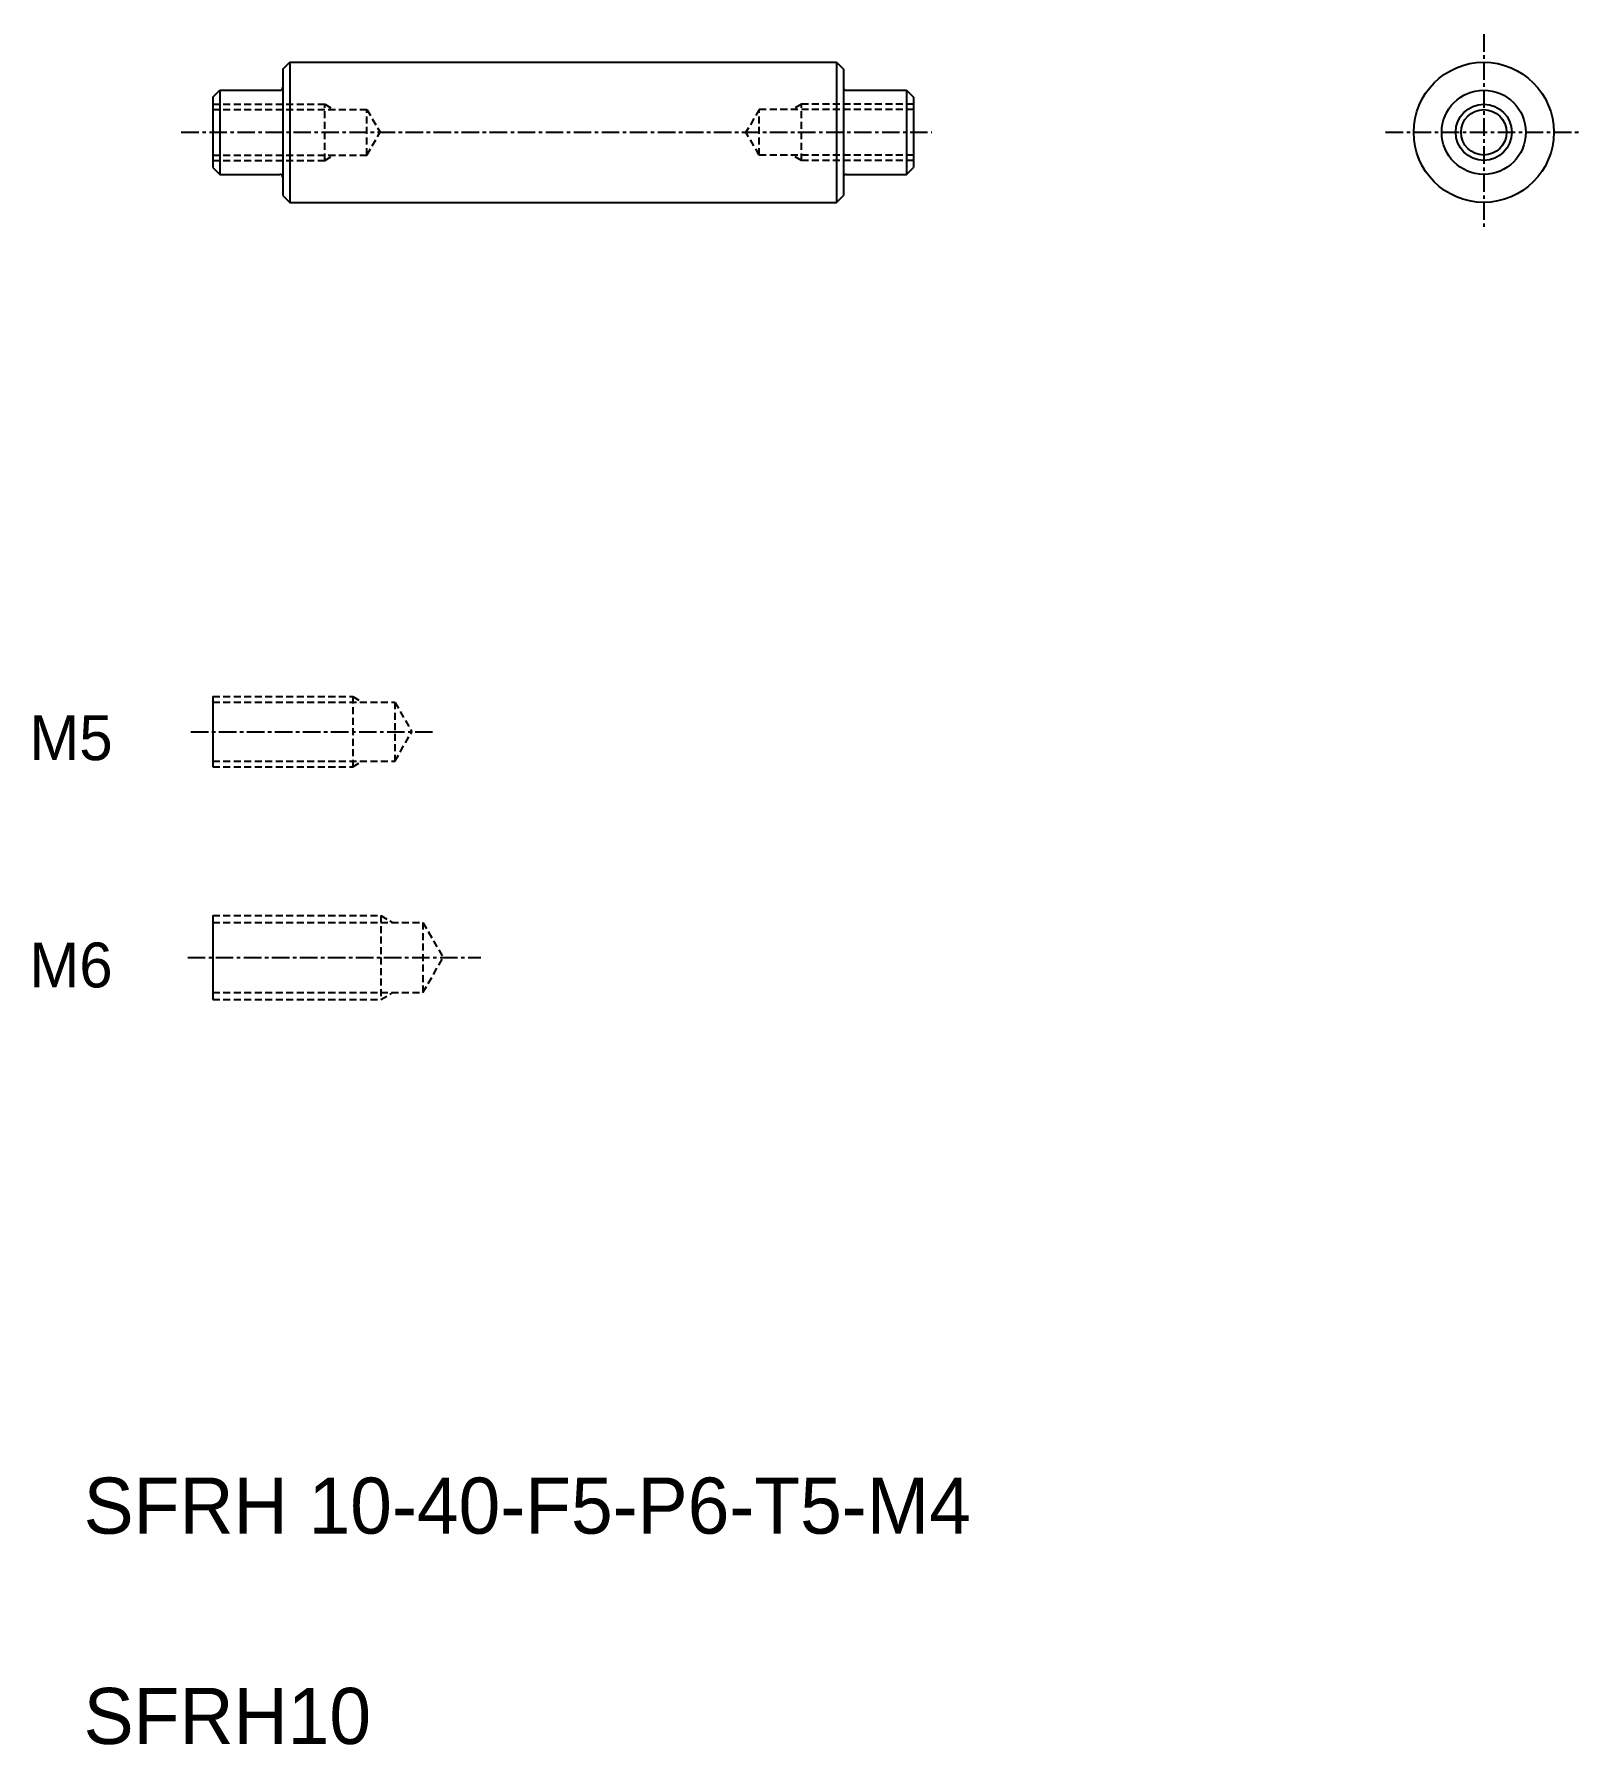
# Model space of a CAD drawing. Extents: x 54 to 165, y 64 to 186.
import ezdxf
from ezdxf.enums import TextEntityAlignment as Align

# ---------------------------------------------------------------- set-up
doc = ezdxf.new("R2010")
doc.units = 0
doc.linetypes.add('CENTER', pattern=[2, 1.25, -0.25, 0.25, -0.25])
doc.linetypes.add('DASHED', pattern=[0.75, 0.5, -0.25])
doc.layers.get('0').update_dxf_attribs({"linetype": 'CONTINUOUS'})
doc.layers.add('CENTER', color=1, linetype='CENTER')

msp = doc.modelspace()

# ---------------------------------------------------------------- linework, layer by layer
at = {"color": 7, "linetype": 'CONTINUOUS'}
for p, q in [((71.82, 183.6), (72.32, 184.1)), ((71.82, 183.6), (71.82, 174.6)), ((72.32, 184.1), (111.32, 184.1)), ((72.32, 184.1), (72.32, 174.1)), ((111.32, 184.1), (111.32, 174.1)), ((111.32, 184.1), (111.82, 183.6)), ((111.82, 183.6), (111.82, 174.6)), ((66.82, 181.6), (67.32, 182.1)), ((67.32, 182.1), (71.62, 182.1)), ((67.32, 182.1), (67.32, 176.1)), ((112.02, 182.1), (116.32, 182.1)), ((116.32, 182.1), (116.82, 181.6)), ((116.32, 182.1), (116.32, 176.1)), ((66.82, 181.6), (66.82, 176.6)), ((66.82, 181.1), (66.82, 177.1)), ((116.82, 181.6), (116.82, 176.6)), ((116.82, 181.1), (116.82, 177.1)), ((66.82, 176.6), (67.32, 176.1)), ((67.32, 176.1), (71.62, 176.1)), ((112.02, 176.1), (116.32, 176.1)), ((116.32, 176.1), (116.82, 176.6)), ((71.82, 174.6), (72.32, 174.1)), ((111.32, 174.1), (111.82, 174.6)), ((72.32, 174.1), (111.32, 174.1)), ((66.82, 138.85), (66.82, 133.85)), ((66.82, 123.24), (66.82, 117.24))]:
    msp.add_line(p, q, dxfattribs=at)
at = {"color": 3, "linetype": 'DASHED'}
for p, q in [((66.82, 181.1), (74.82, 181.1)), ((66.82, 180.72), (77.82, 180.72)), ((74.82, 177.1), (74.82, 181.1)), ((74.82, 181.1), (75.47, 180.72)), ((77.82, 180.72), (78.77, 179.1)), ((77.82, 177.48), (77.82, 180.72)), ((105.82, 180.72), (104.86, 179.1)), ((105.82, 177.48), (105.82, 180.72)), ((116.82, 180.72), (105.82, 180.72)), ((108.82, 181.1), (108.16, 180.72)), ((108.82, 177.1), (108.82, 181.1)), ((116.82, 181.1), (108.82, 181.1)), ((77.82, 177.48), (78.77, 179.1)), ((105.82, 177.48), (104.86, 179.1)), ((66.82, 177.48), (77.82, 177.48)), ((66.82, 177.1), (74.82, 177.1)), ((74.82, 177.1), (75.47, 177.48)), ((116.82, 177.48), (105.82, 177.48)), ((108.82, 177.1), (108.16, 177.48)), ((116.82, 177.1), (108.82, 177.1)), ((66.82, 138.85), (76.82, 138.85)), ((66.82, 138.45), (79.82, 138.45)), ((76.82, 138.85), (76.82, 133.85)), ((76.82, 138.85), (77.42, 138.5)), ((79.82, 138.45), (79.82, 134.25)), ((79.82, 138.45), (81.03, 136.35)), ((79.82, 134.25), (81.03, 136.35)), ((66.82, 134.25), (79.82, 134.25)), ((66.82, 133.85), (76.82, 133.85)), ((76.82, 133.85), (77.42, 134.2)), ((66.82, 123.24), (78.82, 123.24)), ((78.82, 123.24), (78.82, 117.24)), ((78.82, 123.24), (79.68, 122.74)), ((66.82, 122.74), (81.82, 122.74)), ((81.82, 122.74), (81.82, 117.74)), ((81.82, 122.74), (83.26, 120.24)), ((81.82, 117.74), (83.26, 120.24)), ((66.82, 117.74), (81.82, 117.74)), ((66.82, 117.24), (78.82, 117.24)), ((78.82, 117.24), (79.68, 117.74))]:
    msp.add_line(p, q, dxfattribs=at)
at = {"color": 7, "linetype": 'CONTINUOUS'}
for radius in [5, 3, 1.62]:
    msp.add_circle((157.51, 179.1), radius, dxfattribs=at)
at = {"color": 3, "linetype": 'CONTINUOUS'}
msp.add_circle((157.51, 179.1), 2, dxfattribs=at)
at = {"color": 7, "linetype": 'CONTINUOUS'}
for centre, start, end in [((71.62, 182.3), 270, 0), ((112.02, 182.3), 180, 270), ((71.62, 175.9), 0, 90), ((112.02, 175.9), 90, 180)]:
    msp.add_arc(centre, 0.2, start, end, dxfattribs=at)
at = {"layer": 'CENTER', "color": 1, "linetype": 'CENTER'}
for p, q in [((157.51, 186.1), (157.51, 172.1)), ((64.58, 179.1), (118.14, 179.1)), ((150.51, 179.1), (164.51, 179.1)), ((65.26, 136.35), (82.52, 136.35)), ((65.04, 120.24), (85.96, 120.24))]:
    msp.add_line(p, q, dxfattribs=at)

# ---------------------------------------------------------------- texts
at = {"color": 7, "linetype": 'CONTINUOUS'}
for s, p in [('M5', (59.68, 135.92)), ('M6', (59.68, 119.71))]:
    msp.add_text(s, height=3.2, dxfattribs=at).set_placement(p, align=Align.MIDDLE_RIGHT)
for s, p in [('SFRH 10-40-F5-P6-T5-M4', (57.61, 79.15)), ('SFRH10', (57.61, 64.15))]:
    msp.add_text(s, height=4, dxfattribs=at).set_placement(p)

doc.saveas('drawing.dxf')
